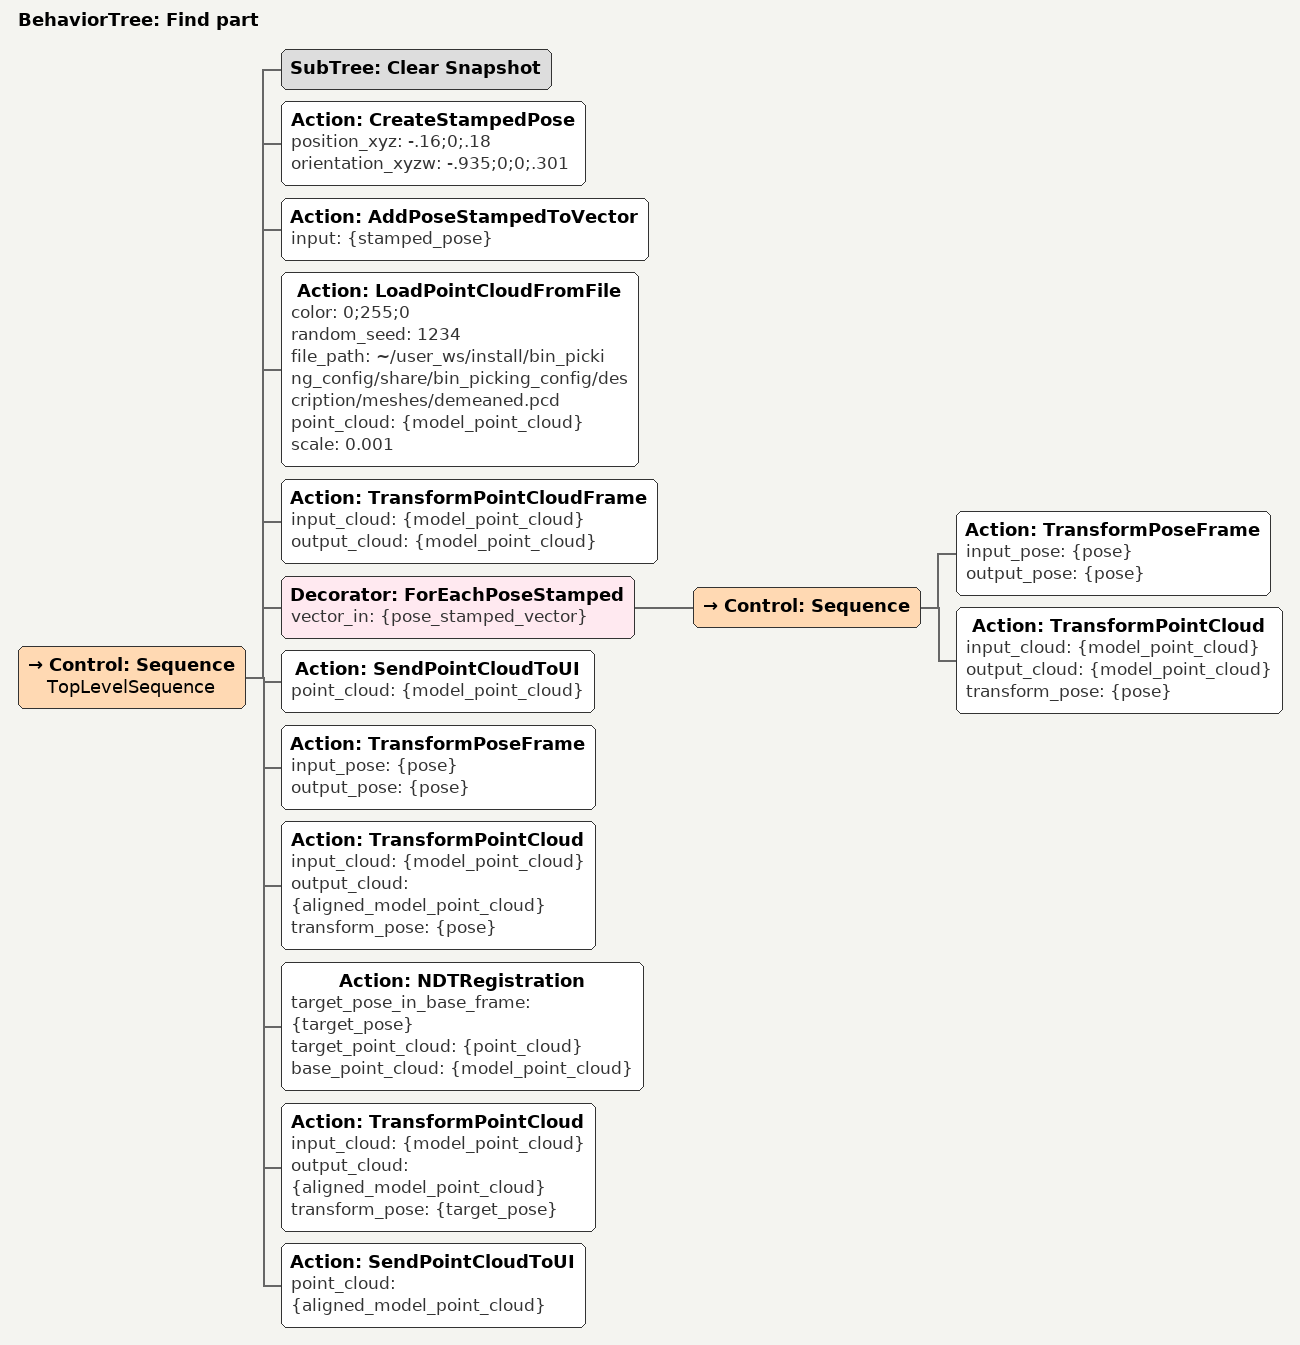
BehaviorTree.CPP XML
<root BTCPP_format="4" main_tree_to_execute="Find part"><BehaviorTree ID="Find part" _description=""><Control ID="Sequence" name="TopLevelSequence"><SubTree ID="Clear Snapshot"/><Action ID="CreateStampedPose" position_xyz="-.16;0;.18" orientation_xyzw="-.935;0;0;.301"/><Action ID="AddPoseStampedToVector" input="{stamped_pose}"/><Action ID="LoadPointCloudFromFile" color="0;255;0" random_seed="1234" file_path="~/user_ws/install/bin_picking_config/share/bin_picking_config/description/meshes/demeaned.pcd" point_cloud="{model_point_cloud}" scale="0.001"/><Action ID="TransformPointCloudFrame" input_cloud="{model_point_cloud}" output_cloud="{model_point_cloud}"/><Decorator ID="ForEachPoseStamped" vector_in="{pose_stamped_vector}"><Control ID="Sequence"><Action ID="TransformPoseFrame" input_pose="{pose}" output_pose="{pose}"/><Action ID="TransformPointCloud" input_cloud="{model_point_cloud}" output_cloud="{model_point_cloud}" transform_pose="{pose}"/></Control></Decorator><Action ID="SendPointCloudToUI" point_cloud="{model_point_cloud}"/><Action ID="TransformPoseFrame" input_pose="{pose}" output_pose="{pose}"/><Action ID="TransformPointCloud" input_cloud="{model_point_cloud}" output_cloud="{aligned_model_point_cloud}" transform_pose="{pose}"/><Action ID="NDTRegistration" target_pose_in_base_frame="{target_pose}" target_point_cloud="{point_cloud}" base_point_cloud="{model_point_cloud}"/><Action ID="TransformPointCloud" input_cloud="{model_point_cloud}" output_cloud="{aligned_model_point_cloud}" transform_pose="{target_pose}"/><Action ID="SendPointCloudToUI" point_cloud="{aligned_model_point_cloud}"/></Control></BehaviorTree></root>
